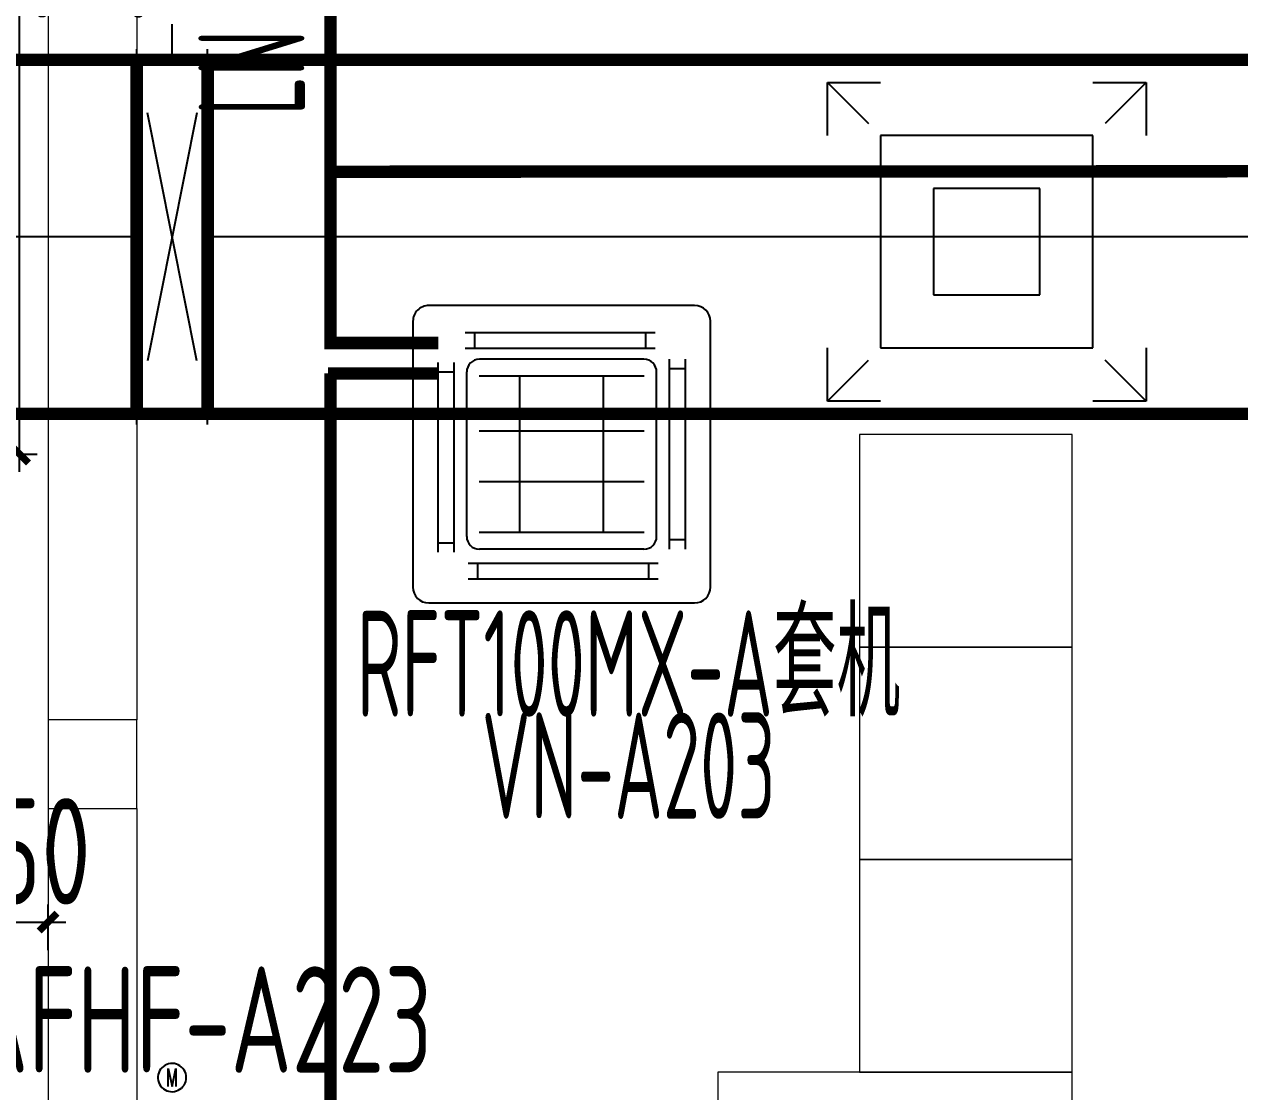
# Model space of a CAD drawing. Extents: x 4 to 13611208, y -605838 to 574722.
# Drawn here: x 13296005 to 13299437, y 200410 to 203423 of the extents above; entities that cross this region are included whole.
import ezdxf
from ezdxf.enums import TextEntityAlignment as Align

# ---------------------------------------------------------------- set-up
doc = ezdxf.new("R2010")
doc.units = 0
doc.header["$LTSCALE"] = 1000
doc.header["$MEASUREMENT"] = 0
doc.linetypes.add('CENTER2', pattern=[28.575, 19.05, -3.175, 3.175, -3.175])
doc.linetypes.add('DASH', pattern=[0.35, 0.25, -0.1])
doc.layers.add('000通信设备', color=5, linetype='Continuous', lineweight=50)
doc.layers.add('建筑底图', color=8, linetype='Continuous', lineweight=13)
for name, color, linetype in [('DUCT-K-P标注', 7, 'Continuous'), ('DUCT-K-P阀门', 7, 'Continuous'), ('DUCT-K-P风口', 7, 'Continuous'), ('DUCT-K-S中心线', 5, 'CENTER2'), ('DUCT-K-S法兰', 2, 'Continuous'), ('DUCT-K-S管', 40, 'Continuous'), ('DUCT-K-S管端线', 4, 'Continuous'), ('DUCT-K-S阀门', 7, 'Continuous'), ('VRV-标注', 7, 'Continuous'), ('VRV-管线', 70, 'Continuous'), ('VRV-设备', 140, 'Continuous')]:
    doc.layers.add(name, color=color, linetype=linetype)
doc.styles.add('67', font='gbenor.shx', dxfattribs={"width": 0.7, "bigfont": 'hztxt.shx'})
doc.styles.add('du', font='gbenor.shx', dxfattribs={"width": 0.8, "bigfont": 'hztxt.shx'})
doc.dimstyles.new('67', dxfattribs={"dimscale": 100, "dimtxt": 3, "dimasz": 0.5, "dimexe": 0.5, "dimexo": 2, "dimgap": 0.5, "dimtad": 2, "dimdec": 0, "dimrnd": 5, "dimzin": 0, "dimdsep": 46, "dimtxsty": 'du', "dimblk": 'ARCHTICK', "dimcen": 0, "dimdle": 0.5, "dimclrd": 256, "dimclre": 256, "dimclrt": 256, "dimazin": 0, "dimtfac": 1, "dimtdec": 0, "dimtix": 1, "dimtmove": 2, "dimatfit": 3, "dimfxl": 100, "dimtolj": 1, "dimtzin": 0, "dimlwd": -1, "dimlwe": -1, "dimarcsym": 0})

# ---------------------------------------------------------------- blocks, each defined once
blk = doc.blocks.new('_FZH')
blk.add_lwpolyline([(-0.5, -0.5), (0.5, -0.5), (0.5, 0.5), (-0.5, 0.5)], close=True)
blk = doc.blocks.new('信号设备')
at = {"layer": '000通信设备', "color": 0, "lineweight": 18, "ltscale": 0.5}
for points in [[(12240082.3, 25120.4), (12240682.3, 25120.4), (12240682.3, 25720.4), (12240082.3, 25720.4)], [(12240082.3, 24520.4), (12240682.3, 24520.4), (12240682.3, 25120.4), (12240082.3, 25120.4)], [(12240082.3, 23920.4), (12240682.3, 23920.4), (12240682.3, 24520.4), (12240082.3, 24520.4)], [(12239682.3, 23320.4), (12240682.3, 23320.4), (12240682.3, 23920.4), (12239682.3, 23920.4)]]:
    blk.add_lwpolyline(points, close=True, dxfattribs=at)
blk = doc.blocks.new('_ArchTick')
at = {"color": 0, "linetype": 'ByBlock', "const_width": 0.4}
blk.add_lwpolyline([(-0.5, -0.5), (0.5, 0.5)], dxfattribs=at)
blk = doc.blocks.new('*D2029')
at = {"layer": 'DUCT-K-P标注', "transparency": 16777216}
for p, q in [((13295922.4, 200809.5), (13295922.4, 200938.3)), ((13296072.4, 200809.5), (13296072.4, 200938.3)), ((13295922.4, 200888.3), (13295872.4, 200888.3)), ((13295922.4, 200888.3), (13296072.4, 200888.3)), ((13296072.4, 200888.3), (13296122.4, 200888.3))]:
    blk.add_line(p, q, dxfattribs=at)
at = {"layer": 'DUCT-K-P标注', "transparency": 16777216, "xscale": 50, "yscale": 50, "zscale": 50}
blk.add_blockref('_ArchTick', (13295922.4, 200888.3), dxfattribs=at)
at = {"layer": 'DUCT-K-P标注', "transparency": 16777216, "xscale": 50, "yscale": 50, "zscale": 50, "rotation": 180}
blk.add_blockref('_ArchTick', (13296072.4, 200888.3), dxfattribs=at)
at = {"layer": 'DUCT-K-P标注', "transparency": 16777216, "insert": (13295997.4, 201088.3), "char_height": 300, "attachment_point": 5, "style": 'du'}
blk.add_mtext('\\A1;150', dxfattribs=at)
blk = doc.blocks.new('*D2035')
at = {"layer": 'VRV-标注', "transparency": 16777216}
for p, q in [((13295991.9, 202159.5), (13295991.9, 205259.5)), ((13295836.5, 205209.5), (13296041.9, 205209.5)), ((13295836.5, 202209.5), (13296041.9, 202209.5))]:
    blk.add_line(p, q, dxfattribs=at)
at = {"layer": 'VRV-标注', "transparency": 16777216, "xscale": 50, "yscale": 50, "zscale": 50}
for p, rotation in [((13295991.9, 205209.5), 90), ((13295991.9, 202209.5), 270)]:
    blk.add_blockref('_ArchTick', p, dxfattribs=dict(at, rotation=rotation))
at = {"layer": 'VRV-标注', "transparency": 16777216, "insert": (13296191.9, 203709.5), "char_height": 300, "attachment_point": 5, "rotation": 90, "style": 'du'}
blk.add_mtext('\\A1;3000', dxfattribs=at)
blk = doc.blocks.new('$风口$00000060')
for p, q in [((-300, 300), (-200, 300)), ((-300, 200), (-300, 300)), ((-300, 300), (-222.8, 222.8)), ((200, 300), (300, 300)), ((300, 300), (222.8, 222.8)), ((300, 300), (300, 200)), ((-300, -300), (-300, -200)), ((300, -200), (300, -300)), ((-300, -300), (-222.8, -222.8)), ((300, -300), (222.8, -222.8)), ((-200, -300), (-300, -300)), ((300, -300), (200, -300))]:
    blk.add_line(p, q)
at = {"color": 0}
for p, q in [((-200, 200), (-200, -200)), ((200, 200), (-200, 200)), ((200, -200), (200, 200)), ((-100, 100), (-100, -100)), ((100, 100), (-100, 100)), ((100, -100), (100, 100)), ((-100, -100), (100, -100)), ((-200, -200), (200, -200))]:
    blk.add_line(p, q, dxfattribs=at)
blk = doc.blocks.new('$VRV_美的$00000060')
for p, q in [((370.8, 415), (-370.8, 415)), ((-415, 370.8), (-415, -370.8)), ((-269.3, 348.8), (260.5, 348.8)), ((-242.8, 348.8), (-242.8, 304.6)), ((234, 348.8), (234, 304.6)), ((415, 267.5), (415, 370.8)), ((-269.3, 304.6), (260.5, 304.6)), ((300.2, 273.7), (300.2, -256.1)), ((344.4, 273.7), (344.4, -256.1)), ((-344.4, -264.9), (-344.4, 264.9)), ((-344.4, 238.4), (-300.2, 238.4)), ((-300.2, -264.9), (-300.2, 264.9)), ((-229.6, 264.9), (229.6, 264.9)), ((344.4, 247.2), (300.2, 247.2)), ((415, 170.3), (415, 267.5)), ((-264.9, 229.6), (-264.9, -229.6)), ((-230, 218.1), (230, 218.1)), ((-116.7, 218.1), (-116.7, -218.1)), ((116.7, 218.1), (116.7, -218.1)), ((264.9, 229.6), (264.9, -229.6)), ((415, -370.8), (415, 170.3)), ((-230, 76.8), (230, 76.8)), ((-230, -64.5), (230, -64.5)), ((-230, -218.1), (230, -218.1)), ((344.4, -229.6), (300.2, -229.6)), ((-344.4, -238.4), (-300.2, -238.4)), ((-229.6, -264.9), (229.6, -264.9)), ((269.3, -295.8), (-260.5, -295.8)), ((-234, -339.9), (-234, -295.8)), ((242.8, -339.9), (242.8, -295.8)), ((269.3, -339.9), (-260.5, -339.9)), ((-370.8, -415), (370.8, -415))]:
    blk.add_line(p, q)
for centre, radius, start, end in [((-370.8, 370.8), 44.2, 90, 180), ((370.8, 370.8), 44.2, 0, 90), ((-229.6, 229.6), 35.3, 90, 180), ((229.6, 229.6), 35.3, 0, 90), ((-229.6, -229.6), 35.3, 180, 270), ((229.6, -229.6), 35.3, 270, 0), ((-370.8, -370.8), 44.2, 180, 270), ((370.8, -370.8), 44.2, 270, 0)]:
    blk.add_arc(centre, radius, start, end)

msp = doc.modelspace()

# ---------------------------------------------------------------- hatches: boundary and pattern name
at = {"layer": 'VRV-管线', "linetype": 'Continuous'}
for points in [[(13296869.5, 201437.5), (13296852, 201437.5), (13296852, 201455)], [(13296869.5, 201437.5), (13296869.5, 201455), (13296852, 201455)]]:
    msp.add_hatch(color=256, dxfattribs=at).paths.add_polyline_path(points)

# ---------------------------------------------------------------- linework, layer by layer
at = {"layer": 'DUCT-K-P阀门'}
for p, q in [((13296387, 200468.3), (13296384.8, 200463.2)), ((13296390, 200473), (13296387, 200468.3)), ((13296393.6, 200477.3), (13296390, 200473)), ((13296397.7, 200481), (13296393.6, 200477.3)), ((13296402.4, 200484.2), (13296397.7, 200481)), ((13296407.4, 200486.6), (13296402.4, 200484.2)), ((13296412.7, 200488.3), (13296407.4, 200486.6)), ((13296411.4, 200475.1), (13296422.4, 200424)), ((13296411.4, 200424), (13296411.4, 200475.1)), ((13296418.2, 200489.3), (13296412.7, 200488.3)), ((13296423.8, 200489.5), (13296418.2, 200489.3)), ((13296422.4, 200424), (13296433.3, 200475)), ((13296429.3, 200488.9), (13296423.8, 200489.5)), ((13296434.7, 200487.6), (13296429.3, 200488.9)), ((13296433.3, 200475), (13296433.3, 200424)), ((13296439.9, 200485.5), (13296434.7, 200487.6)), ((13296444.7, 200482.7), (13296439.9, 200485.5)), ((13296449.1, 200479.2), (13296444.7, 200482.7)), ((13296453, 200475.2), (13296449.1, 200479.2)), ((13296456.3, 200470.7), (13296453, 200475.2)), ((13296458.9, 200465.8), (13296456.3, 200470.7)), ((13296383.2, 200457.8), (13296382.5, 200452.3)), ((13296382.5, 200452.3), (13296382.5, 200446.7)), ((13296382.5, 200446.7), (13296383.2, 200441.2)), ((13296384.8, 200463.2), (13296383.2, 200457.8)), ((13296383.2, 200441.2), (13296384.8, 200435.8)), ((13296384.8, 200435.8), (13296387, 200430.7)), ((13296456.3, 200428.3), (13296458.9, 200433.2)), ((13296460.8, 200460.5), (13296458.9, 200465.8)), ((13296458.9, 200433.2), (13296460.8, 200438.5)), ((13296462, 200455.1), (13296460.8, 200460.5)), ((13296460.8, 200438.5), (13296462, 200443.9)), ((13296462.4, 200449.5), (13296462, 200455.1)), ((13296462, 200443.9), (13296462.4, 200449.5)), ((13296387, 200430.7), (13296390, 200426)), ((13296390, 200426), (13296393.6, 200421.7)), ((13296393.6, 200421.7), (13296397.7, 200418)), ((13296397.7, 200418), (13296402.4, 200414.9)), ((13296402.4, 200414.9), (13296407.4, 200412.4)), ((13296407.4, 200412.4), (13296412.7, 200410.7)), ((13296412.7, 200410.7), (13296418.2, 200409.7)), ((13296418.2, 200409.7), (13296423.8, 200409.5)), ((13296423.8, 200409.5), (13296429.3, 200410.1)), ((13296429.3, 200410.1), (13296434.7, 200411.5)), ((13296434.7, 200411.5), (13296439.9, 200413.6)), ((13296439.9, 200413.6), (13296444.7, 200416.3)), ((13296444.7, 200416.3), (13296449.1, 200419.8)), ((13296449.1, 200419.8), (13296453, 200423.8)), ((13296453, 200423.8), (13296456.3, 200428.3))]:
    msp.add_line(p, q, dxfattribs=at)
at = {"layer": 'DUCT-K-S中心线'}
for p, q in [((13296322.4, 202823.5), (13295834.5, 202823.5)), ((13304157.8, 202823.5), (13296522.8, 202823.5))]:
    msp.add_line(p, q, dxfattribs=at)
at = {"layer": 'DUCT-K-S法兰'}
for p, q in [((13296322.5, 202293.5), (13296322.5, 203353.5)), ((13296522.7, 202293.5), (13296522.7, 203353.5))]:
    msp.add_line(p, q, dxfattribs=at)
at = {"layer": 'DUCT-K-S法兰', "color": 18, "true_color": 0x000000}
for p in [(13296322.4, 202823.5, 4400), (13296322.6, 202823.5, 4400), (13296522.6, 202823.5, 4400), (13296522.8, 202823.5, 4400)]:
    msp.add_point(p, dxfattribs=at)
at = {"layer": 'DUCT-K-S管', "const_width": 35}
for points in [[(13296322.4, 203323.5), (13295834.5, 203323.5)], [(13296322.4, 202323.5), (13296322.4, 203323.5)], [(13296322.6, 203323.5), (13296522.6, 203323.5)], [(13304157.8, 203323.5), (13296522.8, 203323.5)], [(13296522.8, 203323.5), (13296522.8, 202323.5)], [(13295834.5, 202323.5), (13296322.4, 202323.5)], [(13296522.6, 202323.5), (13296322.6, 202323.5)], [(13296522.8, 202323.5), (13304157.8, 202323.5)]]:
    msp.add_lwpolyline(points, dxfattribs=at)
at = {"layer": 'DUCT-K-S管端线'}
for p, q in [((13296322.6, 203323.5), (13296322.6, 202323.5)), ((13296522.6, 203323.5), (13296522.6, 202323.5))]:
    msp.add_line(p, q, dxfattribs=at)
at = {"layer": 'DUCT-K-S阀门'}
for p, q in [((13296422.6, 203323.5), (13296422.6, 203423.5)), ((13296492.6, 202473.6), (13296352.5, 203173.4)), ((13296492.6, 203173.5), (13296352.6, 202473.5))]:
    msp.add_line(p, q, dxfattribs=at)
at = {"layer": 'VRV-管线', "linetype": 'DASH', "const_width": 35, "elevation": 2500}
for points in [[(13296869.2, 205099.4), (13296869.5, 202523.5), (13297173.9, 202523.6)], [(13296869.5, 203007.2), (13301743.8, 203009.5)]]:
    msp.add_lwpolyline(points, dxfattribs=at)
at = {"layer": 'VRV-管线', "linetype": 'Continuous', "const_width": 35, "elevation": 2500}
for points in [[(13296862.6, 202437.5), (13297173.9, 202437.5)], [(13296869.5, 196509.5), (13296869.5, 202437.5)], [(13296869.5, 202437.5), (13297173.9, 202437.5)]]:
    msp.add_lwpolyline(points, dxfattribs=at)
at = {"layer": '建筑底图'}
for p, q in [((13296072.4, 205209.5), (13296072.4, 201459.5)), ((13296322.4, 205209.5), (13296322.4, 201459.5)), ((13296072.4, 201209.5), (13296072.4, 197459.5)), ((13296322.4, 201209.5), (13296322.4, 197459.5))]:
    msp.add_line(p, q, dxfattribs=at)

# ---------------------------------------------------------------- block references
at = {"layer": 'DUCT-K-P风口', "xscale": 1.5, "yscale": 1.5}
msp.add_blockref('$风口$00000060', (13298722.4, 202809.5, 3450), dxfattribs=at)
at = {"layer": 'VRV-设备', "xscale": 1.012048192771058, "yscale": 1.012048192771058, "zscale": 0.9999999999565218, "rotation": 180}
msp.add_blockref('$VRV_美的$00000060', (13297522.4, 202209.5, 2500), dxfattribs=at)
at = {"layer": '建筑底图'}
msp.add_blockref('信号设备', (1058281.3, 176544.5), dxfattribs=at)
at = {"layer": '建筑底图', "xscale": 250, "yscale": 250, "zscale": 250, "rotation": 270}
msp.add_blockref('_FZH', (13296197.4, 201334.5), dxfattribs=at)

# ---------------------------------------------------------------- texts
at = {"layer": 'DUCT-K-P标注', "style": '67', "width": 0.75}
msp.add_text('AFHF-A223', height=300, dxfattribs=at).set_placement((13295844, 200463.3, 12675))
at = {"layer": 'VRV-标注', "style": '67', "width": 0.6}
msp.add_text('LN DN32', height=300, rotation=90, dxfattribs=at).set_placement((13296647.4, 203573.9, 2500), align=Align.MIDDLE_CENTER)
for s, p in [('RFT100MX-A套机', (13297711.2, 201618.6, -5450)), ('VN-A203', (13297711.2, 201330, -2500))]:
    msp.add_text(s, height=300, dxfattribs=at).set_placement(p, align=Align.MIDDLE_CENTER)

# ---------------------------------------------------------------- dimensions: what is measured, and where the dimension line sits
at = {"layer": 'DUCT-K-P标注'}
dim = msp.add_linear_dim(base=(13296072.4, 200888.3), p1=(13295922.4, 200609.5, 4315), p2=(13296072.4, 200609.5, 4315), dimstyle='67', dxfattribs=at)
dim.commit()
dim.dimension.update_dxf_attribs({"geometry": '*D2029', "text_midpoint": (13295997.4, 201088.3)})
at = {"layer": 'VRV-标注'}
dim = msp.add_linear_dim(base=(13295991.9, 205209.5), p1=(13295636.5, 202209.5, 2500), p2=(13295636.5, 205209.5), angle=90, dimstyle='67', dxfattribs=at)
dim.commit()
dim.dimension.update_dxf_attribs({"geometry": '*D2035', "text_midpoint": (13296191.9, 203709.5)})

doc.saveas('drawing.dxf')
